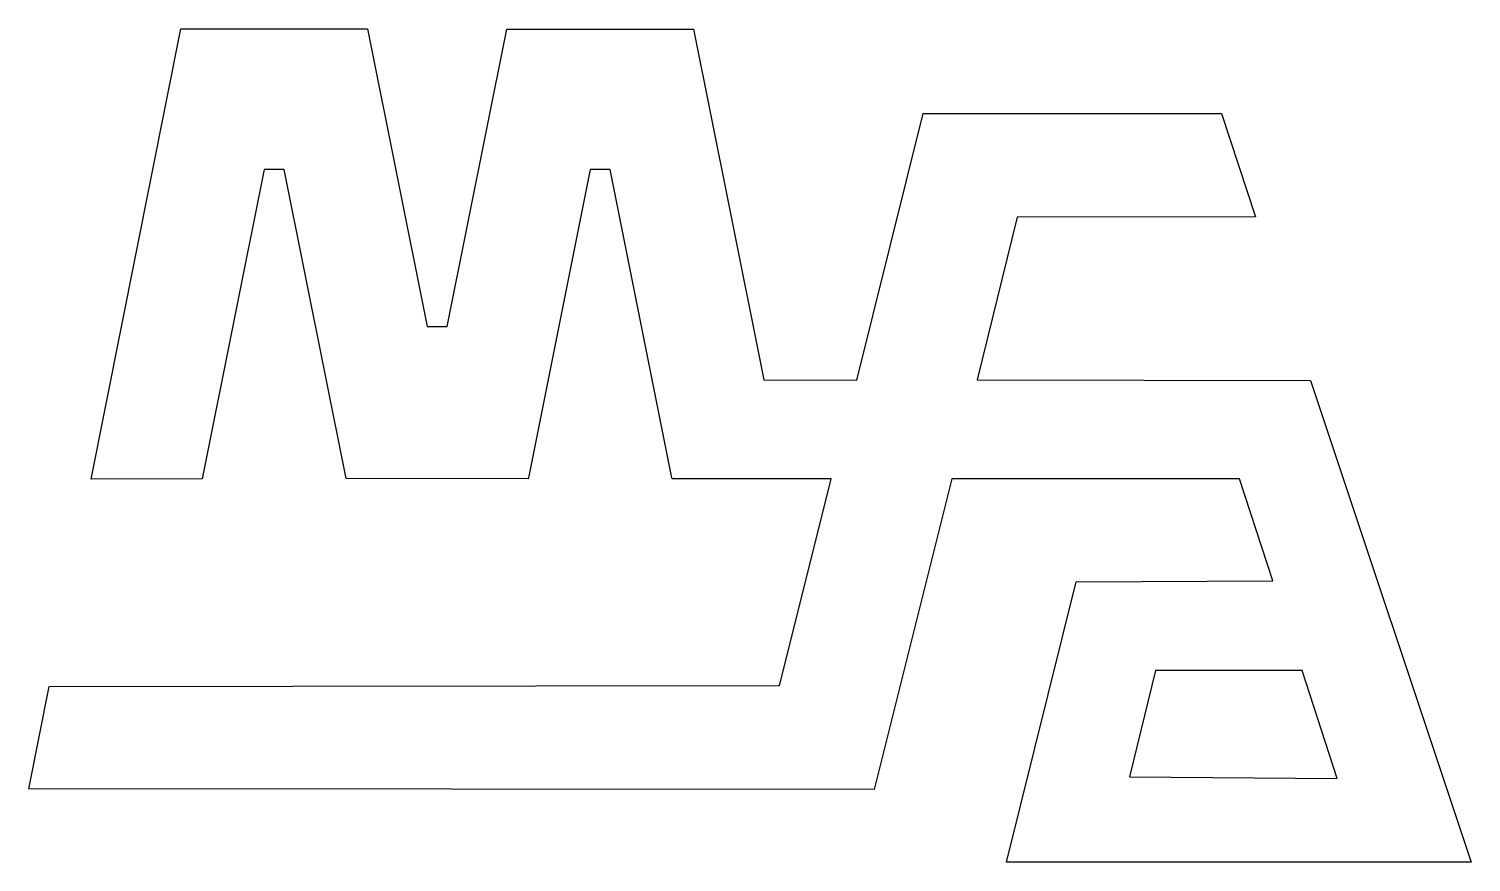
# Model space of a CAD drawing. Extents: x -86 to 86, y -49 to 49.
import ezdxf

# ---------------------------------------------------------------- set-up
doc = ezdxf.new("R2010")
doc.units = 0
doc.layers.add('Layer_1', color=7, linetype='CONTINUOUS')

msp = doc.modelspace()

# ---------------------------------------------------------------- linework, layer by layer
at = {"layer": 'Layer_1', "color": 7}
for p, q in [((-78.22758, -4.013537), (-67.583369, 49.421467)), ((-67.583369, 49.421467), (-45.432229, 49.421467)), ((-45.432229, 49.421467), (-38.350898, 14.10321)), ((-35.948733, 14.113088), (-28.88554, 49.386257)), ((-28.88554, 49.386257), (-6.697681, 49.386257)), ((-6.697681, 49.386257), (-2.554405, 28.678351)), ((12.671297, 7.748017), (20.573678, 39.39112)), ((20.573678, 39.39112), (55.997675, 39.39112)), ((55.997675, 39.39112), (60.026336, 27.098547)), ((-57.688491, 32.74455), (-65.050884, -3.97826)), ((-55.301083, 32.745679), (-57.688491, 32.74455)), ((-47.956504, -3.9427), (-55.301083, 32.745679)), ((-18.976024, 32.748645), (-26.266914, -3.660167)), ((-16.599615, 32.744976), (-18.976024, 32.748645)), ((-9.314333, -3.660139), (-16.599615, 32.744976)), ((-2.554405, 28.678351), (1.641926, 7.75084)), ((31.73491, 27.092649), (26.986213, 7.779034)), ((60.026336, 27.098547), (31.73491, 27.092649)), ((-38.350898, 14.10321), (-35.948733, 14.113088)), ((1.641926, 7.75084), (12.671297, 7.748017)), ((26.986213, 7.779034), (66.545731, 7.676192)), ((66.545731, 7.676192), (85.630472, -49.46695)), ((-65.050884, -3.97826), (-78.22758, -4.013537)), ((-26.343283, -3.978034), (-47.956504, -3.9427)), ((-26.266914, -3.660167), (-26.343283, -3.978034)), ((-9.239036, -3.977977), (-9.314333, -3.660139)), ((9.6441, -3.9935), (-9.239036, -3.977977)), ((3.550005, -28.383821), (9.6441, -3.9935)), ((23.972263, -3.983819), (14.733738, -40.850593)), ((58.13473, -3.979022), (23.972263, -3.983819)), ((62.069164, -16.084916), (58.13473, -3.979022)), ((30.451597, -49.466188), (38.742496, -16.197438)), ((38.742496, -16.197438), (62.069164, -16.084916)), ((48.136562, -26.731834), (45.063272, -39.344119)), ((65.549684, -26.738607), (48.136562, -26.731834)), ((69.724118, -39.542408), (65.549684, -26.738607)), ((-85.630472, -40.778005), (-83.198936, -28.62927)), ((-83.198936, -28.62927), (3.445809, -28.488018)), ((3.445809, -28.488018), (3.550005, -28.383821)), ((45.063272, -39.344119), (69.724118, -39.54238)), ((14.733738, -40.850593), (-85.630472, -40.778005)), ((69.724118, -39.54238), (69.724118, -39.542408)), ((30.451597, -49.466668), (30.451597, -49.466188)), ((85.630472, -49.46695), (30.451597, -49.466668))]:
    msp.add_line(p, q, dxfattribs=at)

doc.saveas('drawing.dxf')
